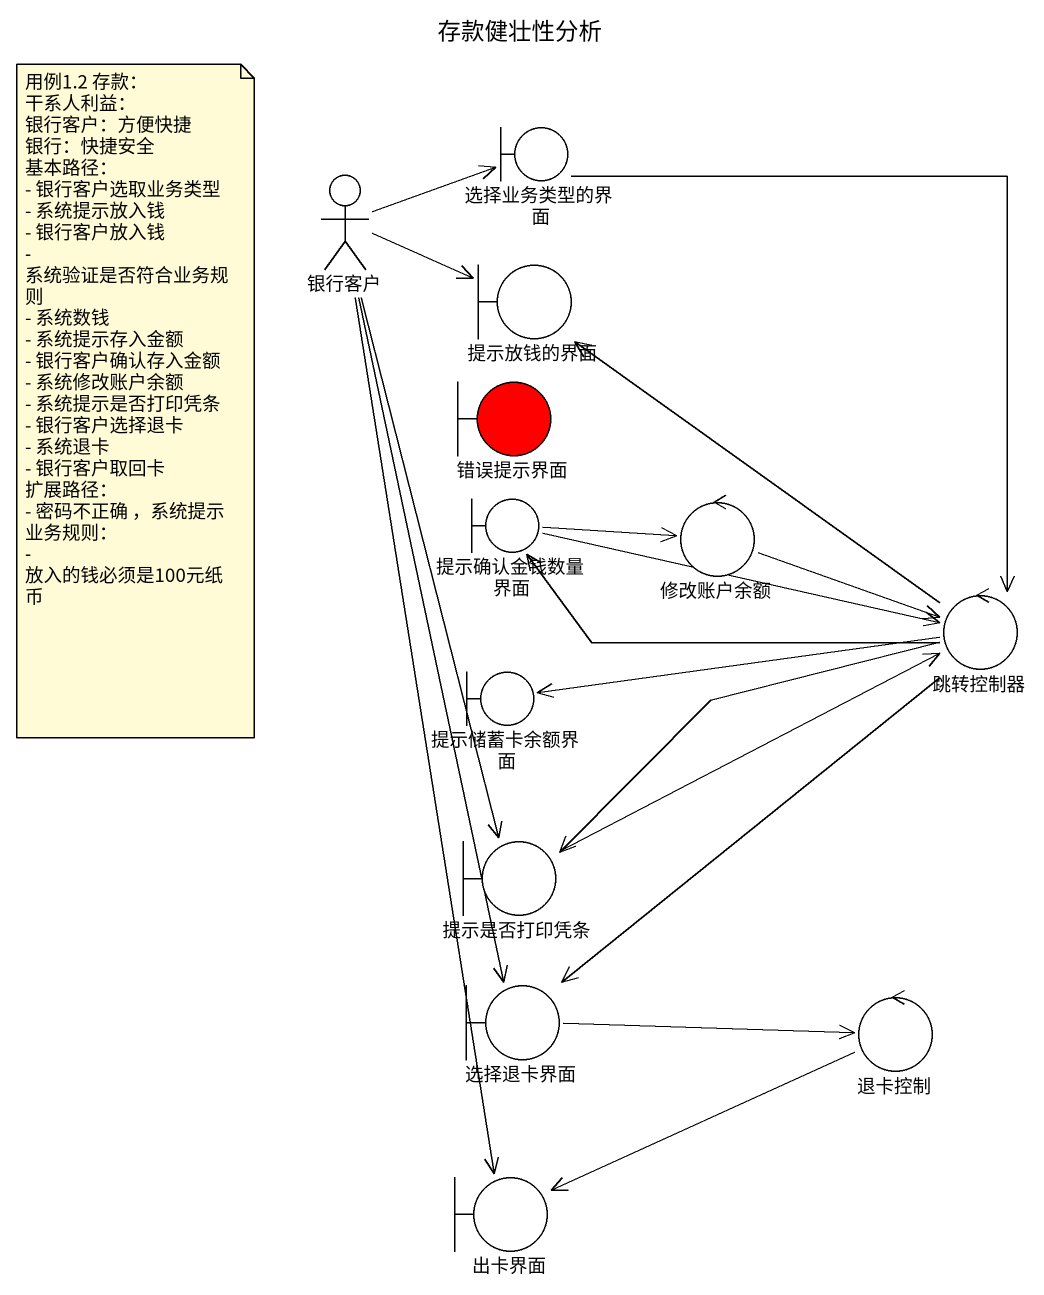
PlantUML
@startuml
title 存款健壮性分析
boundary 选择业务类型的界面
actor 银行客户
boundary 提示放钱的界面
boundary 错误提示界面 #FF0000
boundary 提示确认金钱数量界面
control 修改账户余额
control 跳转控制器
boundary 提示储蓄卡余额界面
boundary 提示是否打印凭条
boundary 选择退卡界面
control 退卡控制
boundary 出卡界面
选择业务类型的界面 --> 跳转控制器
银行客户 -right-> 选择业务类型的界面
银行客户 -right-> 提示放钱的界面
银行客户 --> 提示是否打印凭条
银行客户 --> 选择退卡界面
银行客户 --> 出卡界面
提示确认金钱数量界面 -right-> 修改账户余额
提示确认金钱数量界面 -right-> 跳转控制器
修改账户余额 -right-> 跳转控制器
跳转控制器 -up-> 提示放钱的界面
跳转控制器 -left-> 提示确认金钱数量界面
跳转控制器 -left-> 提示储蓄卡余额界面
跳转控制器 -left-> 提示是否打印凭条
跳转控制器 --> 选择退卡界面
提示是否打印凭条 -right-> 跳转控制器
选择退卡界面 -right-> 退卡控制
退卡控制 -left-> 出卡界面
note as N1
  用例1.2 存款：
  干系人利益：
  银行客户：方便快捷
  银行：快捷安全
  基本路径：
  - 银行客户选取业务类型
  - 系统提示放入钱
  - 银行客户放入钱
  - 系统验证是否符合业务规则
  - 系统数钱
  - 系统提示存入金额
  - 银行客户确认存入金额
  - 系统修改账户余额
  - 系统提示是否打印凭条
  - 银行客户选择退卡
  - 系统退卡
  - 银行客户取回卡
  扩展路径：
  - 密码不正确 ，系统提示
  业务规则：
  - 放入的钱必须是100元纸币
end note
@enduml
